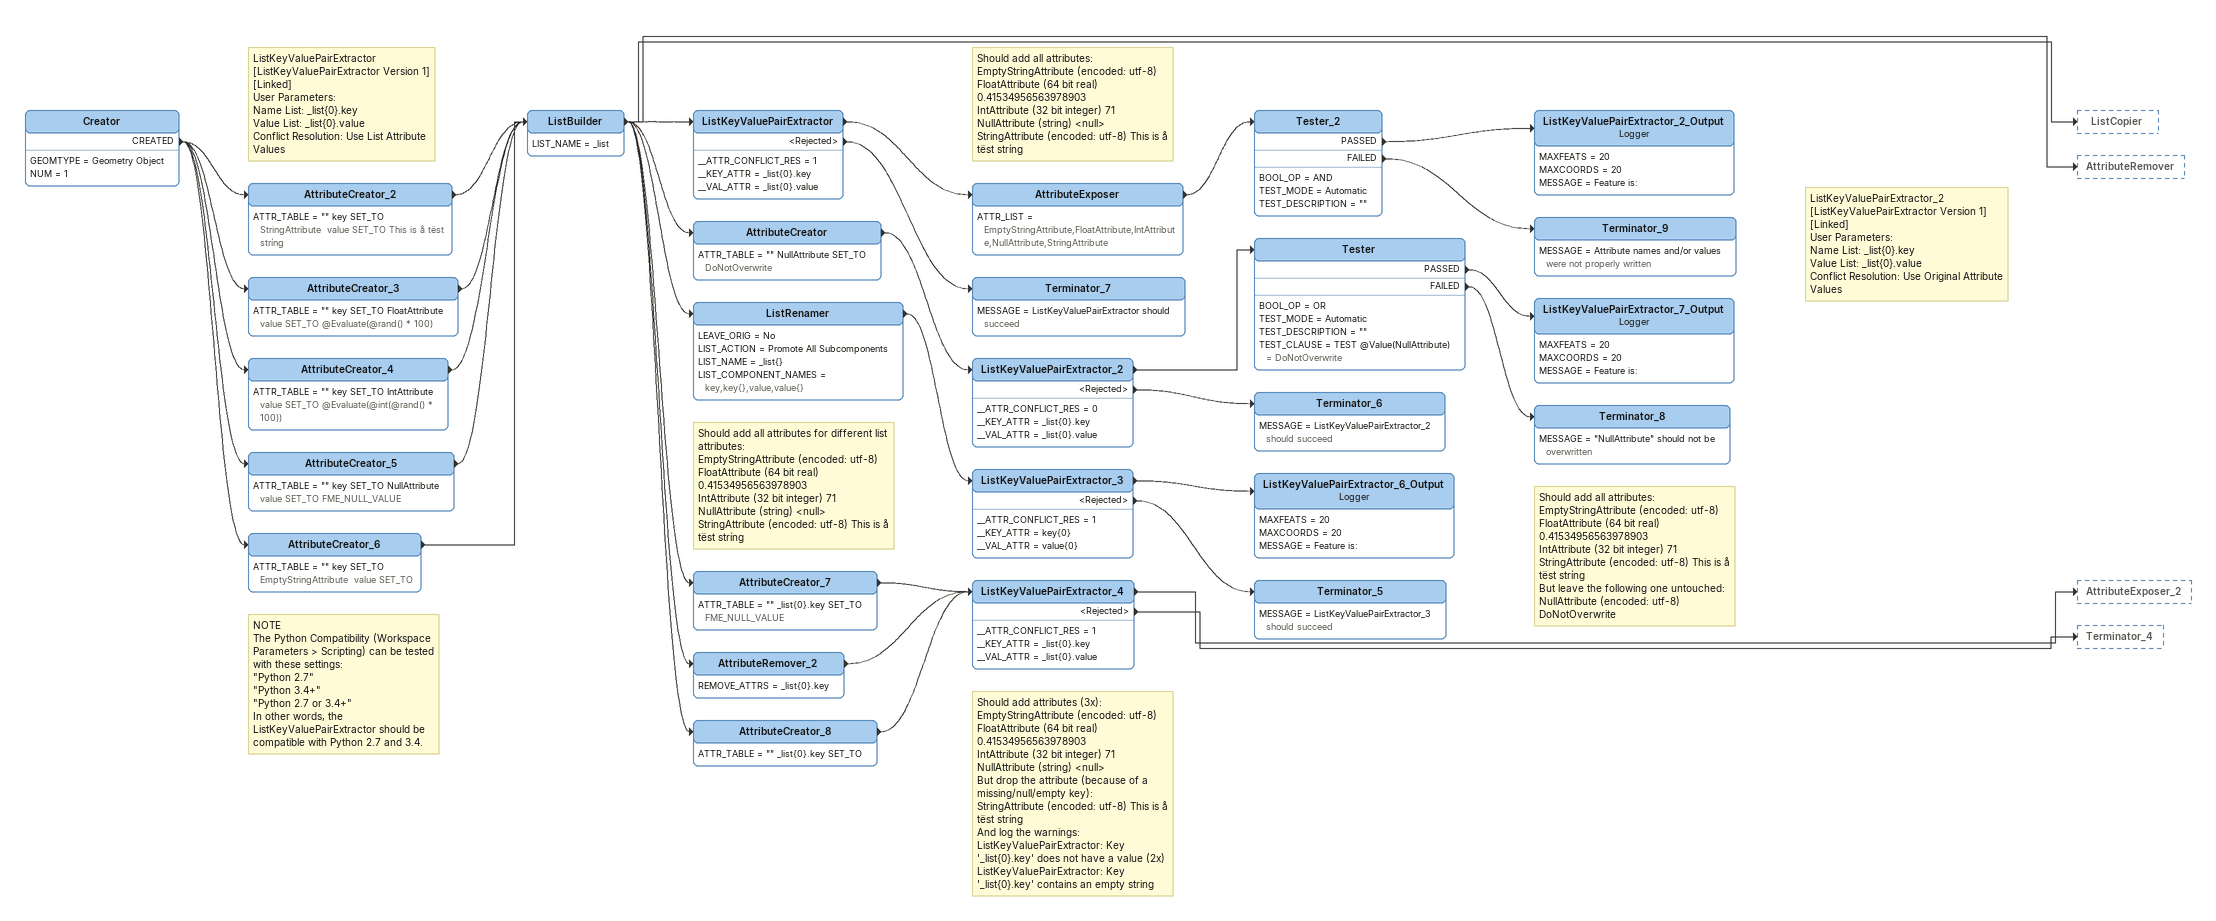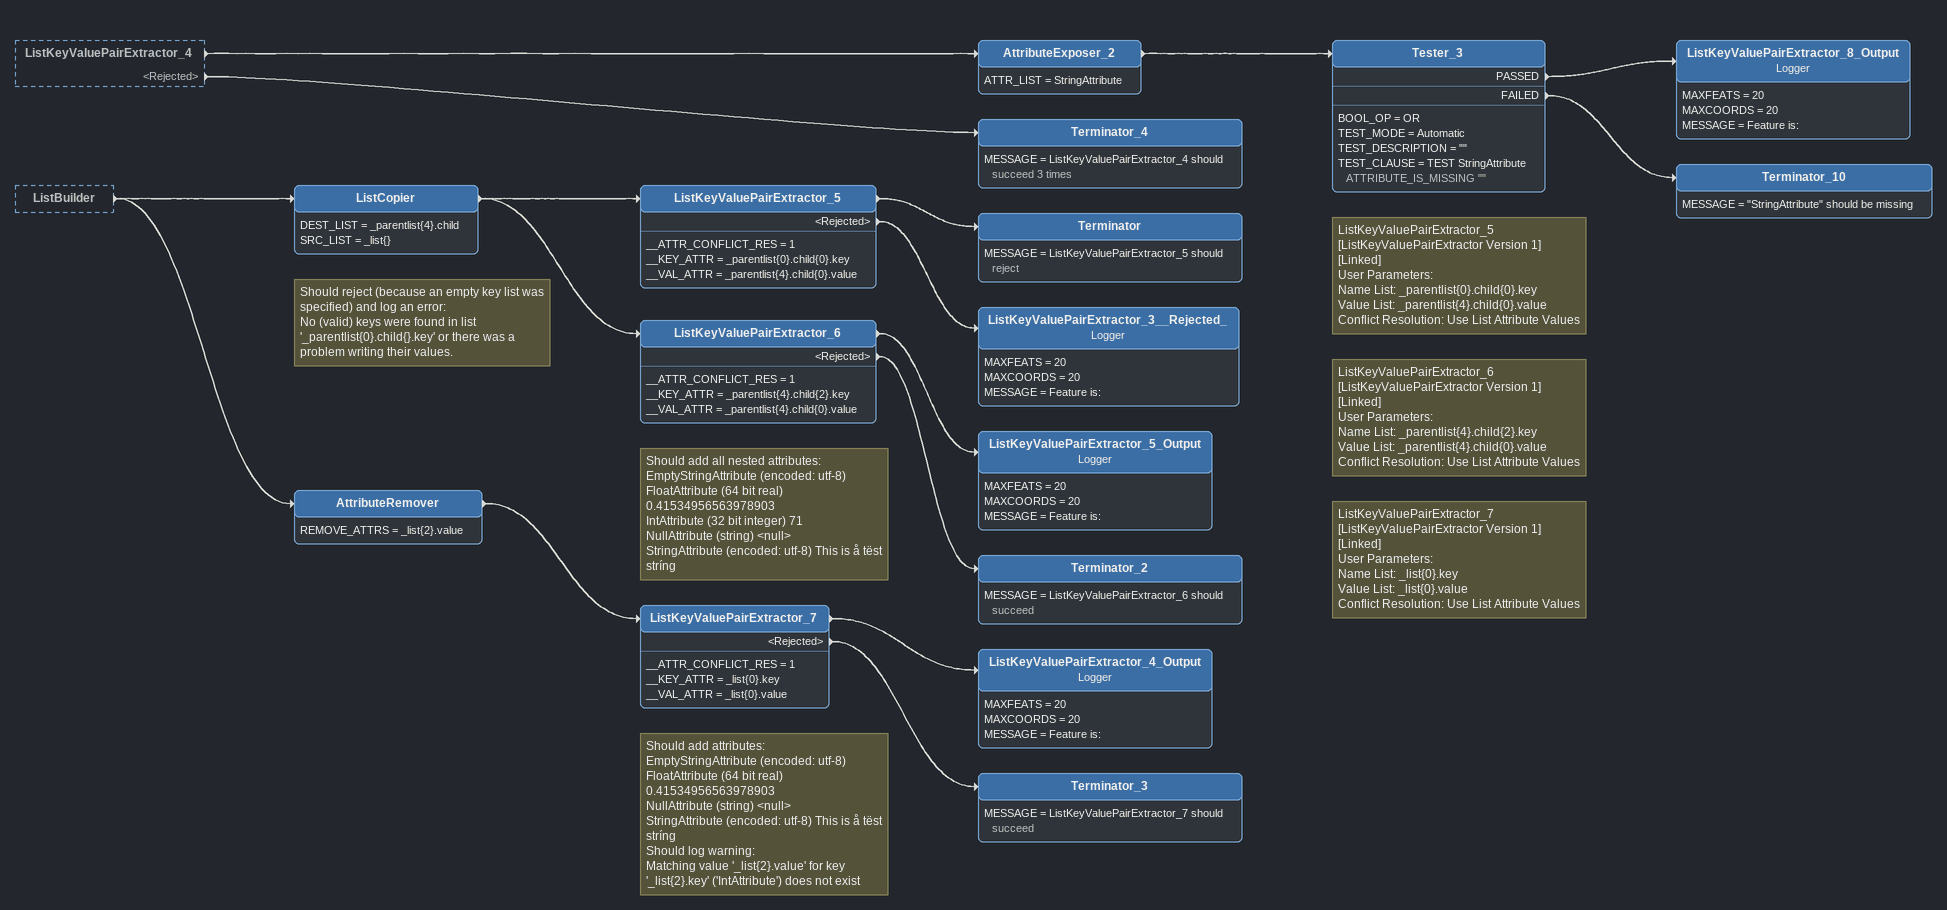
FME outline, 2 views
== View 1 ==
Creator
    GEOMTYPE = Geometry Object
    NUM = 1
    CREATED -> AttributeCreator_2
    CREATED -> AttributeCreator_3
    CREATED -> AttributeCreator_4
    CREATED -> AttributeCreator_5
    CREATED -> AttributeCreator_6
AttributeCreator_2
    ATTR_TABLE = "" key SET_TO StringAttribute  value SET_TO This is å tëst stríng
    -> ListBuilder
AttributeCreator_3
    ATTR_TABLE = "" key SET_TO FloatAttribute  value SET_TO @Evaluate(@rand() * 100)
    -> ListBuilder
AttributeCreator_4
    ATTR_TABLE = "" key SET_TO IntAttribute  value SET_TO @Evaluate(@int(@rand() * 100))
    -> ListBuilder
AttributeCreator_5
    ATTR_TABLE = "" key SET_TO NullAttribute  value SET_TO FME_NULL_VALUE
    -> ListBuilder
Note: NOTE / The Python Compatibility (Workspace Parameters > Scripting) can be tested with these settings: / "Python 2.7" / "Python 3.4+" / "Python 2.7 or 3.4+" / In other words, the ListKeyValuePairExtractor should be compatible with Python 2.7 and 3.4.
AttributeCreator_6
    ATTR_TABLE = "" key SET_TO EmptyStringAttribute  value SET_TO
    -> ListBuilder
ListBuilder
    LIST_NAME = _list
    -> ListCopier
    -> AttributeRemover
    -> ListRenamer
    -> AttributeCreator
    -> AttributeCreator_7
    -> AttributeRemover_2
    -> AttributeCreator_8
    -> ListKeyValuePairExtractor
Note: ListKeyValuePairExtractor [ListKeyValuePairExtractor Version 1] / [Linked] / User Parameters: / Name List: _list{0}.key / Value List: _list{0}.value / Conflict Resolution: Use List Attribute Values
Note: Should add all attributes: / EmptyStringAttribute (encoded: utf-8) / FloatAttribute (64 bit real) 0.41534956563978903 / IntAttribute (32 bit integer) 71 / NullAttribute (string) <null> / StringAttribute (encoded: utf-8) This is å tëst stríng
ListKeyValuePairExtractor
    __ATTR_CONFLICT_RES = 1
    __KEY_ATTR = _list{0}.key
    __VAL_ATTR = _list{0}.value
    -> AttributeExposer
    <Rejected> -> Terminator_7
AttributeExposer
    ATTR_LIST = EmptyStringAttribute,FloatAttribute,IntAttribute,NullAttribute,StringAttribute
    -> Tester_2
Tester_2
    BOOL_OP = AND
    TEST_MODE = Automatic
    TEST_DESCRIPTION = ""
    PASSED -> ListKeyValuePairExtractor_2_Output
    FAILED -> Terminator_9
ListKeyValuePairExtractor_2_Output: Logger
    MAXFEATS = 20
    MAXCOORDS = 20
    MESSAGE = Feature is:
Terminator_9
    MESSAGE = Attribute names and/or values were not properly written
Terminator_7
    MESSAGE = ListKeyValuePairExtractor should succeed
AttributeCreator
    ATTR_TABLE = "" NullAttribute SET_TO DoNotOverwrite
    -> ListKeyValuePairExtractor_2
Note: Should add all attributes: / EmptyStringAttribute (encoded: utf-8) / FloatAttribute (64 bit real) 0.41534956563978903 / IntAttribute (32 bit integer) 71 / StringAttribute (encoded: utf-8) This is å tëst stríng / But leave the following one untouched: / NullAttribute (encoded: utf-8) DoNotOverwrite
Note: ListKeyValuePairExtractor_2 [ListKeyValuePairExtractor Version 1] / [Linked] / User Parameters: / Name List: _list{0}.key / Value List: _list{0}.value / Conflict Resolution: Use Original Attribute Values
ListKeyValuePairExtractor_2
    __ATTR_CONFLICT_RES = 0
    __KEY_ATTR = _list{0}.key
    __VAL_ATTR = _list{0}.value
    -> Tester
    <Rejected> -> Terminator_6
Tester
    BOOL_OP = OR
    TEST_MODE = Automatic
    TEST_DESCRIPTION = ""
    TEST_CLAUSE = TEST @Value(NullAttribute) = DoNotOverwrite
    PASSED -> ListKeyValuePairExtractor_7_Output
    FAILED -> Terminator_8
ListKeyValuePairExtractor_7_Output: Logger
    MAXFEATS = 20
    MAXCOORDS = 20
    MESSAGE = Feature is:
Terminator_8
    MESSAGE = "NullAttribute" should not be overwritten
Terminator_6
    MESSAGE = ListKeyValuePairExtractor_2 should succeed
ListRenamer
    LEAVE_ORIG = No
    LIST_ACTION = Promote All Subcomponents
    LIST_NAME = _list{}
    LIST_COMPONENT_NAMES = key,key{},value,value{}
    -> ListKeyValuePairExtractor_3
Note: Should add all attributes for different list attributes: / EmptyStringAttribute (encoded: utf-8) / FloatAttribute (64 bit real) 0.41534956563978903 / IntAttribute (32 bit integer) 71 / NullAttribute (string) <null> / StringAttribute (encoded: utf-8) This is å tëst stríng
ListKeyValuePairExtractor_3
    __ATTR_CONFLICT_RES = 1
    __KEY_ATTR = key{0}
    __VAL_ATTR = value{0}
    -> ListKeyValuePairExtractor_6_Output
    <Rejected> -> Terminator_5
ListKeyValuePairExtractor_6_Output: Logger
    MAXFEATS = 20
    MAXCOORDS = 20
    MESSAGE = Feature is:
Terminator_5
    MESSAGE = ListKeyValuePairExtractor_3 should succeed
AttributeCreator_7
    ATTR_TABLE = "" _list{0}.key SET_TO FME_NULL_VALUE
    -> ListKeyValuePairExtractor_4
AttributeRemover_2
    REMOVE_ATTRS = _list{0}.key
    -> ListKeyValuePairExtractor_4
AttributeCreator_8
    ATTR_TABLE = "" _list{0}.key SET_TO
    -> ListKeyValuePairExtractor_4
Note: Should add attributes (3x): / EmptyStringAttribute (encoded: utf-8) / FloatAttribute (64 bit real) 0.41534956563978903 / IntAttribute (32 bit integer) 71 / NullAttribute (string) <null> / But drop the attribute (because of a missing/null/empty key): / StringAttribute (encoded: utf-8) This is å tëst stríng / And log the warnings: / ListKeyValuePairExtractor: Key '_list{0}.key' does not have a value (2x) / ListKeyValuePairExtractor: Key '_list{0}.key' contains an empty string
ListKeyValuePairExtractor_4
    __ATTR_CONFLICT_RES = 1
    __KEY_ATTR = _list{0}.key
    __VAL_ATTR = _list{0}.value
    -> AttributeExposer_2
    <Rejected> -> Terminator_4

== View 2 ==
ListKeyValuePairExtractor_4 [outside]
    -> AttributeExposer_2
    <Rejected> -> Terminator_4
ListBuilder [outside]
    -> ListCopier
    -> AttributeRemover
AttributeExposer_2
    ATTR_LIST = StringAttribute
    -> Tester_3
Tester_3
    BOOL_OP = OR
    TEST_MODE = Automatic
    TEST_DESCRIPTION = ""
    TEST_CLAUSE = TEST StringAttribute ATTRIBUTE_IS_MISSING ""
    PASSED -> ListKeyValuePairExtractor_8_Output
    FAILED -> Terminator_10
ListKeyValuePairExtractor_8_Output: Logger
    MAXFEATS = 20
    MAXCOORDS = 20
    MESSAGE = Feature is:
Terminator_10
    MESSAGE = "StringAttribute" should be missing
Terminator_4
    MESSAGE = ListKeyValuePairExtractor_4 should succeed 3 times
ListCopier
    DEST_LIST = _parentlist{4}.child
    SRC_LIST = _list{}
    -> ListKeyValuePairExtractor_5
    -> ListKeyValuePairExtractor_6
Note: Should reject (because an empty key list was specified) and log an error: / No (valid) keys were found in list '_parentlist{0}.child{}.key' or there was a problem writing their values.
Note: ListKeyValuePairExtractor_5 [ListKeyValuePairExtractor Version 1] / [Linked] / User Parameters: / Name List: _parentlist{0}.child{0}.key / Value List: _parentlist{4}.child{0}.value / Conflict Resolution: Use List Attribute Values
ListKeyValuePairExtractor_5
    __ATTR_CONFLICT_RES = 1
    __KEY_ATTR = _parentlist{0}.child{0}.key
    __VAL_ATTR = _parentlist{4}.child{0}.value
    -> Terminator
    <Rejected> -> ListKeyValuePairExtractor_3__Rejected_
Terminator
    MESSAGE = ListKeyValuePairExtractor_5 should reject
ListKeyValuePairExtractor_3__Rejected_: Logger
    MAXFEATS = 20
    MAXCOORDS = 20
    MESSAGE = Feature is:
Note: Should add all nested attributes: / EmptyStringAttribute (encoded: utf-8) / FloatAttribute (64 bit real) 0.41534956563978903 / IntAttribute (32 bit integer) 71 / NullAttribute (string) <null> / StringAttribute (encoded: utf-8) This is å tëst stríng
Note: ListKeyValuePairExtractor_6 [ListKeyValuePairExtractor Version 1] / [Linked] / User Parameters: / Name List: _parentlist{4}.child{2}.key / Value List: _parentlist{4}.child{0}.value / Conflict Resolution: Use List Attribute Values
ListKeyValuePairExtractor_6
    __ATTR_CONFLICT_RES = 1
    __KEY_ATTR = _parentlist{4}.child{2}.key
    __VAL_ATTR = _parentlist{4}.child{0}.value
    -> ListKeyValuePairExtractor_5_Output
    <Rejected> -> Terminator_2
ListKeyValuePairExtractor_5_Output: Logger
    MAXFEATS = 20
    MAXCOORDS = 20
    MESSAGE = Feature is:
Terminator_2
    MESSAGE = ListKeyValuePairExtractor_6 should succeed
AttributeRemover
    REMOVE_ATTRS = _list{2}.value
    -> ListKeyValuePairExtractor_7
Note: Should add attributes: / EmptyStringAttribute (encoded: utf-8) / FloatAttribute (64 bit real) 0.41534956563978903 / NullAttribute (string) <null> / StringAttribute (encoded: utf-8) This is å tëst stríng / Should log warning: / Matching value '_list{2}.value' for key '_list{2}.key' ('IntAttribute') does not exist
Note: ListKeyValuePairExtractor_7 [ListKeyValuePairExtractor Version 1] / [Linked] / User Parameters: / Name List: _list{0}.key / Value List: _list{0}.value / Conflict Resolution: Use List Attribute Values
ListKeyValuePairExtractor_7
    __ATTR_CONFLICT_RES = 1
    __KEY_ATTR = _list{0}.key
    __VAL_ATTR = _list{0}.value
    -> ListKeyValuePairExtractor_4_Output
    <Rejected> -> Terminator_3
ListKeyValuePairExtractor_4_Output: Logger
    MAXFEATS = 20
    MAXCOORDS = 20
    MESSAGE = Feature is:
Terminator_3
    MESSAGE = ListKeyValuePairExtractor_7 should succeed
